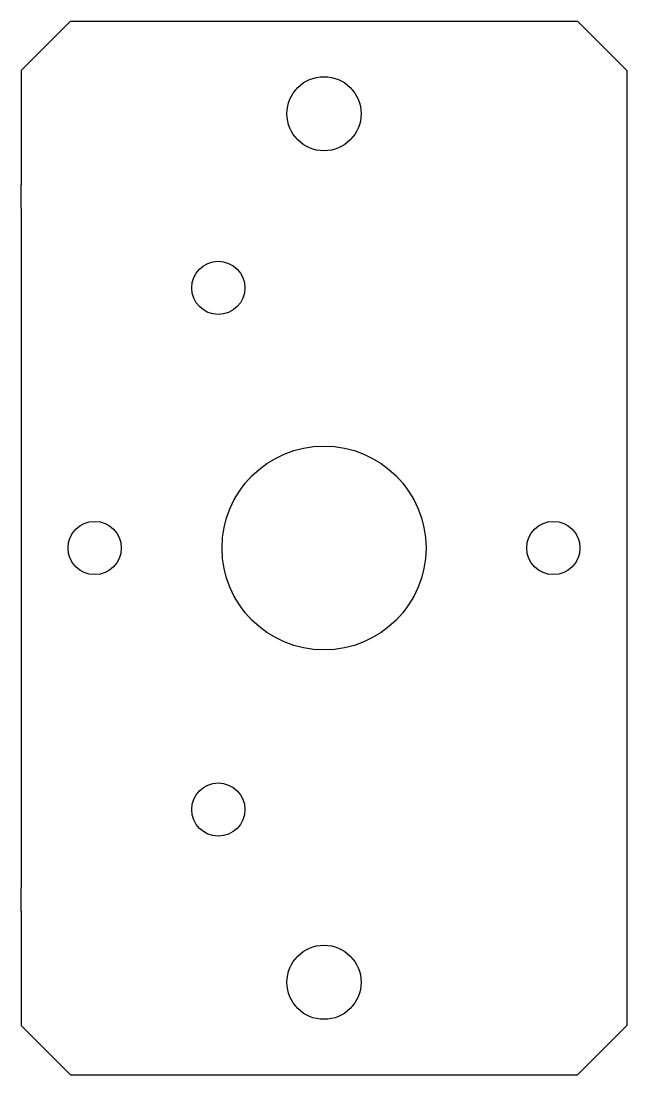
# Model space of a CAD drawing. Header units: millimetres. Extents: x 243.5 to 292.5, y 208.7 to 294.
import ezdxf

# ---------------------------------------------------------------- set-up
doc = ezdxf.new("R2010")
doc.units = ezdxf.units.MM
doc.layers.add('Default', color=7, linetype='Continuous')
doc.layers.add('U_SUPORTE_CAMERA', color=7, linetype='Continuous')

# ---------------------------------------------------------------- blocks, each defined once
blk = doc.blocks.new('SE')
at = {"layer": 'U_SUPORTE_CAMERA', "color": 7, "linetype": 'Continuous'}
for p, q in [((247.452, 294.024), (243.452, 290.024)), ((247.452, 294.024), (288.452, 294.024)), ((292.452, 290.024), (288.452, 294.024)), ((243.452, 290.024), (243.452, 280.774)), ((292.452, 290.024), (292.452, 280.774)), ((243.452, 278.873), (243.452, 280.774)), ((292.452, 280.774), (292.452, 278.873)), ((243.452, 278.873), (243.452, 223.873)), ((292.452, 278.873), (292.452, 223.873)), ((243.452, 221.972), (243.452, 223.873)), ((292.452, 223.873), (292.452, 221.972)), ((243.452, 221.972), (243.452, 212.722)), ((292.452, 221.972), (292.452, 212.722)), ((243.452, 212.722), (247.452, 208.722)), ((288.452, 208.722), (292.452, 212.722)), ((247.452, 208.722), (288.452, 208.722))]:
    blk.add_line(p, q, dxfattribs=at)
for centre, radius in [((267.952, 286.524), 3), ((259.402, 272.429), 2.15), ((267.952, 251.373), 8.25), ((249.402, 251.373), 2.15), ((286.502, 251.373), 2.15), ((259.402, 230.202), 2.15), ((267.952, 216.222), 3)]:
    blk.add_circle(centre, radius, dxfattribs=at)

msp = doc.modelspace()

# ---------------------------------------------------------------- block references
at = {"layer": 'Default'}
msp.add_blockref('SE', (0, 0), dxfattribs=at)

doc.saveas('drawing.dxf')
